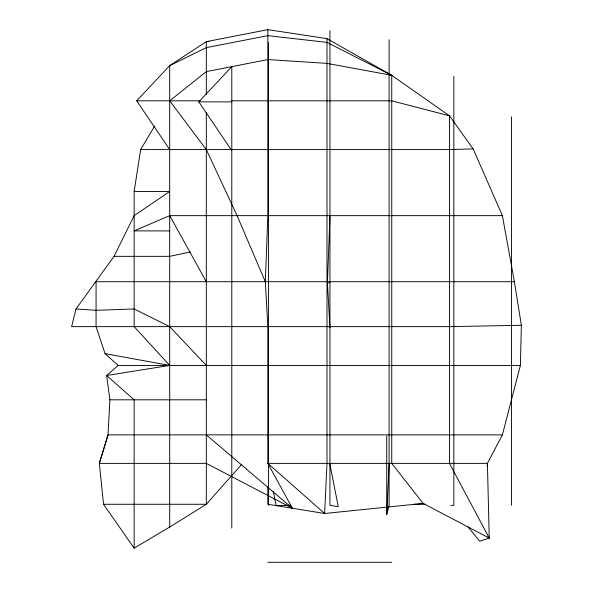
<?xml version="1.0" encoding="UTF-8"?>
<svg xmlns="http://www.w3.org/2000/svg" width="593" height="593" viewBox="0 0 593 593"><rect width="100%" height="100%" fill="white"/><g stroke="black" fill="none" stroke-linecap="round" stroke-linejoin="round"><path stroke-width="0.89" d="M520.38 365.436L502.39 434.877L487.402 463.37L489.247 538.096L423.143 503.427L391.743 463.37L391.743 75.326L326.995 42.385L267.836 35.647L206.32 47.64L169.694 65.623L169.694 527.044L134.151 548.154L103.53 504.272L99.328 463.37L108.03 434.877L109.883 399.801L106.636 375.495L118.163 365.436L520.38 365.436L521.366 325.283L514.383 281.705L502.39 215.652L473.147 148.88L449.45 115.805L391.743 75.326L326.995 38.641L267.836 29.65L206.32 41.643L169.694 65.623L136.716 100.817L169.694 149.584M502.39 434.877L108.03 434.877L99.328 463.37L206.32 463.37L292.379 508.253L267.836 463.37L267.836 326.632L265.316 281.705L267.836 215.652L267.836 29.65M329.945 327.684L327.418 282.757L329.945 216.704M389.104 39.694L389.104 505.318L386.732 514.546L389.104 464.423M487.135 466.12L487.402 463.37L267.836 463.37L324.63 513.494L423.143 503.427L419.451 503.464M134.151 548.154L134.151 399.801L106.636 375.495L169.694 365.436L134.151 326.632L134.151 191.472L140.637 149.584L154.699 125.99M134.151 191.472L169.694 191.472L134.151 215.652L114.034 256.339L75.986 308.975L71.634 326.632L449.45 326.632L521.366 325.283M241.647 464.423L206.32 504.272L169.694 527.044M231.796 150.637L198.825 101.87L231.796 66.675L231.796 528.096M502.39 215.652L169.694 215.652L134.151 230.877L169.694 230.922M231.114 100.817L391.743 100.817L449.45 115.805L449.45 463.37L489.247 538.096L479.759 541.216L467.521 526.295M190.242 252.018L169.694 256.339L114.034 256.339M209.077 41.377L206.32 41.643L206.32 94.435M473.147 148.88L449.45 149.584L140.637 149.584M290.014 505.251L276.145 505.621L273.321 491.234M136.716 100.817L199.915 100.817M198.825 101.87L231.796 101.87M514.383 281.705L96.066 281.705L96.066 326.632L105.057 353.636L118.163 365.436M327.418 282.757L329.945 282.757M109.883 399.801L206.32 399.801M103.53 504.272L206.32 504.272L206.32 112.781M413.729 504.272L425.633 504.272M450.85 505.318L453.845 505.318L453.845 76.371M267.836 562.297L391.743 562.297M75.986 308.975L96.066 310.317L134.151 308.975L169.694 326.632L206.32 365.436M105.057 353.636L169.694 365.436M391.743 75.326L326.995 63.369L267.836 59.574L206.32 71.62L169.694 100.817L206.32 149.584L237.081 215.652L265.316 281.705M487.854 536.91L489.247 538.096M206.32 434.877L292.379 508.253M169.694 215.652L206.32 281.705M329.945 464.423L338.255 506.667L329.945 505.318L329.945 30.703M511.559 116.858L511.559 505.318M386.732 435.929L386.732 514.546M326.995 38.641L326.995 463.37L324.63 513.494L267.836 504.272L267.836 487.001M268.429 42.689L268.429 505.318"/></g></svg>
